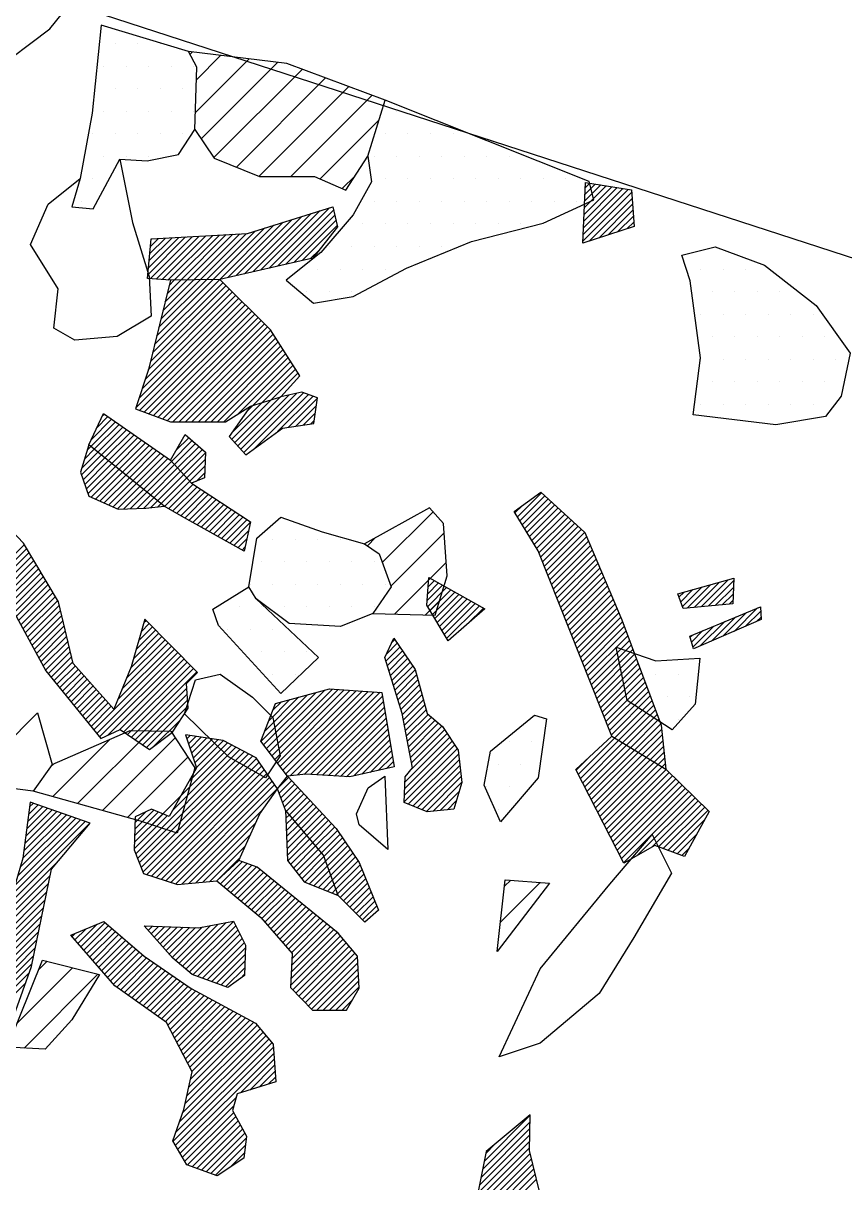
# Model space of a CAD drawing. Header units: metres. Extents: x -8.98 to -4.82, y -17.36 to -14.04.
# Drawn here: x -7.551 to -7.095, y -15.032 to -14.389 of the extents above; entities that cross this region are included whole.
import ezdxf

# ---------------------------------------------------------------- set-up
doc = ezdxf.new("R2010")
doc.units = ezdxf.units.M
doc.header["$LTSCALE"] = 25
doc.header["$MEASUREMENT"] = 0
doc.linetypes.add('STRICHPUNKTX2', pattern=[2, 1, -0.5, 0, -0.5])
doc.layers.get('0').update_dxf_attribs({"linetype": 'CONTINUOUS'})
for name, color, linetype in [('FEUER', 1, 'CONTINUOUS'), ('GRABUNGSGRENZE', 3, 'STRICHPUNKTX2'), ('KNOCHEN', 2, 'CONTINUOUS'), ('KNOCHENSCHRAFF', 2, 'CONTINUOUS'), ('STEINE', 4, 'CONTINUOUS'), ('STEINESCHRAFF', 4, 'CONTINUOUS')]:
    doc.layers.add(name, color=color, linetype=linetype)

# ---------------------------------------------------------------- blocks, each defined once
blk = doc.blocks.new('*X3')
at = {"color": 0}
for p, q in [((-734.95, -1473.877), (-734.345, -1473.271)), ((-734.63, -1473.204), (-734.488, -1473.061)), ((-734.98, -1474.26), (-734.202, -1473.482)), ((-734.896, -1474.529), (-734.059, -1473.693)), ((-734.812, -1474.799), (-733.916, -1473.903)), ((-734.727, -1475.068), (-733.773, -1474.114)), ((-734.643, -1475.338), (-733.631, -1474.325)), ((-734.559, -1475.607), (-733.488, -1474.536)), ((-734.475, -1475.876), (-733.351, -1474.752)), ((-734.391, -1476.146), (-733.275, -1475.03)), ((-734.306, -1476.415), (-733.2, -1475.308)), ((-741.607, -1479.119), (-738.362, -1475.875)), ((-741.454, -1479.319), (-737.947, -1475.813)), ((-741.3, -1479.52), (-737.616, -1475.836)), ((-741.147, -1479.72), (-737.286, -1475.859)), ((-740.994, -1479.921), (-736.955, -1475.882)), ((-740.841, -1480.121), (-736.624, -1475.905)), ((-740.688, -1480.321), (-736.294, -1475.928)), ((-740.534, -1480.522), (-735.963, -1475.95)), ((-740.292, -1480.633), (-735.633, -1475.973)), ((-734.222, -1476.684), (-733.124, -1475.586)), ((-734.138, -1476.954), (-733.049, -1475.864)), ((-741.913, -1478.718), (-739.334, -1476.139)), ((-741.76, -1478.919), (-738.848, -1476.007)), ((-741.7, -1478.152), (-739.82, -1476.272)), ((-741.475, -1477.573), (-740.306, -1476.404)), ((-741.249, -1476.994), (-740.791, -1476.536)), ((-739.899, -1480.593), (-735.302, -1475.996)), ((-739.506, -1480.554), (-735.159, -1476.207)), ((-739.159, -1480.561), (-735.11, -1476.511)), ((-734.059, -1477.228), (-732.973, -1476.142)), ((-734.003, -1477.526), (-732.897, -1476.42)), ((-738.826, -1480.581), (-735.06, -1476.815)), ((-738.493, -1480.602), (-735.011, -1477.12)), ((-733.947, -1477.824), (-732.822, -1476.698)), ((-733.892, -1478.121), (-732.746, -1476.976)), ((-733.836, -1478.419), (-732.636, -1477.22)), ((-738.16, -1480.622), (-734.962, -1477.424)), ((-737.827, -1480.643), (-734.913, -1477.729)), ((-733.78, -1478.717), (-732.442, -1477.379)), ((-733.724, -1479.015), (-732.248, -1477.539)), ((-733.668, -1479.312), (-732.054, -1477.698)), ((-733.612, -1479.61), (-731.86, -1477.858)), ((-746.023, -1478.586), (-745.835, -1478.398)), ((-745.934, -1478.85), (-745.526, -1478.442)), ((-745.846, -1479.115), (-745.218, -1478.487)), ((-745.757, -1479.38), (-744.909, -1478.532)), ((-737.494, -1480.663), (-734.864, -1478.033)), ((-737.161, -1480.684), (-734.815, -1478.337)), ((-733.923, -1480.981), (-731.431, -1478.489)), ((-733.614, -1480.319), (-731.571, -1478.275)), ((-733.557, -1479.908), (-731.711, -1478.062)), ((-724.294, -1480.544), (-722.285, -1478.536)), ((-748.861, -1484.959), (-743.063, -1479.161)), ((-746.829, -1482.574), (-743.294, -1479.039)), ((-746.37, -1481.761), (-743.526, -1478.917)), ((-745.912, -1480.949), (-743.758, -1478.795)), ((-745.669, -1479.645), (-744.6, -1478.577)), ((-745.58, -1479.91), (-744.292, -1478.622)), ((-745.491, -1480.175), (-743.989, -1478.673)), ((-736.774, -1480.65), (-734.766, -1478.642)), ((-736.314, -1480.544), (-734.716, -1478.946)), ((-733.961, -1482.08), (-731.011, -1479.13)), ((-733.948, -1481.713), (-731.151, -1478.916)), ((-733.935, -1481.347), (-731.291, -1478.703)), ((-724.174, -1480.778), (-722.065, -1478.67)), ((-724.055, -1481.012), (-721.846, -1478.803)), ((-723.935, -1481.246), (-721.626, -1478.937)), ((-723.815, -1481.48), (-721.406, -1479.071)), ((-748.762, -1485.214), (-742.831, -1479.283)), ((-748.664, -1485.469), (-742.6, -1479.405)), ((-748.565, -1485.724), (-742.368, -1479.527)), ((-748.467, -1485.979), (-742.15, -1479.662)), ((-735.855, -1480.439), (-734.667, -1479.251)), ((-735.396, -1480.333), (-734.618, -1479.555)), ((-733.737, -1482.21), (-730.935, -1479.407)), ((-733.484, -1482.311), (-730.898, -1479.724)), ((-724.413, -1480.31), (-723.733, -1479.63)), ((-723.696, -1481.714), (-721.186, -1479.205)), ((-723.576, -1481.948), (-720.967, -1479.339)), ((-723.457, -1482.182), (-720.747, -1479.472)), ((-723.337, -1482.416), (-720.527, -1479.606)), ((-723.218, -1482.65), (-720.307, -1479.74)), ((-748.253, -1486.119), (-742.007, -1479.873)), ((-747.985, -1486.205), (-741.864, -1480.084)), ((-747.718, -1486.291), (-741.722, -1480.295)), ((-734.937, -1480.227), (-734.569, -1479.859)), ((-733.232, -1482.411), (-730.862, -1480.041)), ((-732.979, -1482.512), (-730.825, -1480.358)), ((-723.098, -1482.884), (-720.088, -1479.874)), ((-722.978, -1483.118), (-719.868, -1480.008)), ((-722.859, -1483.352), (-719.648, -1480.141)), ((-722.739, -1483.586), (-719.43, -1480.276)), ((-722.62, -1483.82), (-719.251, -1480.451)), ((-747.451, -1486.378), (-741.579, -1480.505)), ((-747.184, -1486.464), (-741.436, -1480.716)), ((-746.917, -1486.55), (-741.293, -1480.927)), ((-740.913, -1481.254), (-740.375, -1480.716)), ((-740.905, -1481.599), (-740.204, -1480.899)), ((-740.805, -1481.853), (-740.034, -1481.082)), ((-732.726, -1482.613), (-730.789, -1480.675)), ((-732.353, -1482.594), (-730.752, -1480.992)), ((-722.5, -1484.054), (-719.072, -1480.626)), ((-722.381, -1484.288), (-718.893, -1480.801)), ((-722.261, -1484.522), (-718.714, -1480.975)), ((-746.65, -1486.637), (-741.15, -1481.137)), ((-746.305, -1486.646), (-741.007, -1481.348)), ((-740.706, -1482.107), (-739.863, -1481.265)), ((-740.606, -1482.361), (-739.693, -1481.448)), ((-740.487, -1482.595), (-739.522, -1481.631)), ((-731.959, -1482.553), (-730.908, -1481.502)), ((-722.141, -1484.756), (-718.535, -1481.15)), ((-722.022, -1484.99), (-718.356, -1481.325)), ((-721.902, -1485.224), (-718.178, -1481.499)), ((-721.783, -1485.458), (-717.999, -1481.674)), ((-754.851, -1483.171), (-754.014, -1482.334)), ((-754.798, -1482.765), (-754.276, -1482.242)), ((-754.745, -1482.358), (-754.537, -1482.15)), ((-740.325, -1482.788), (-739.352, -1481.814)), ((-740.164, -1482.98), (-739.181, -1481.997)), ((-740.003, -1483.172), (-739.011, -1482.18)), ((-739.842, -1483.365), (-738.84, -1482.363)), ((-731.564, -1482.511), (-731.067, -1482.014)), ((-721.022, -1485.051), (-717.82, -1481.849)), ((-720.219, -1484.601), (-717.641, -1482.024)), ((-719.842, -1484.578), (-717.462, -1482.198)), ((-719.585, -1484.674), (-717.283, -1482.373)), ((-755.411, -1486.205), (-752.185, -1482.98)), ((-755.264, -1485.705), (-752.446, -1482.888)), ((-755.117, -1485.205), (-752.708, -1482.795)), ((-755.063, -1484.797), (-752.969, -1482.703)), ((-755.01, -1484.391), (-753.23, -1482.611)), ((-754.957, -1483.984), (-753.492, -1482.519)), ((-754.904, -1483.578), (-753.753, -1482.427)), ((-748.946, -1484.691), (-747.111, -1482.856)), ((-748.936, -1484.327), (-747.36, -1482.751)), ((-748.927, -1483.964), (-747.609, -1482.646)), ((-748.917, -1483.601), (-747.858, -1482.542)), ((-748.907, -1483.238), (-748.304, -1482.634)), ((-745.915, -1486.609), (-741.777, -1482.471)), ((-740.534, -1482.642), (-740.487, -1482.595)), ((-740.521, -1482.983), (-740.325, -1482.788)), ((-740.508, -1483.324), (-740.164, -1482.98)), ((-739.681, -1483.557), (-738.67, -1482.546)), ((-739.519, -1483.749), (-738.499, -1482.729)), ((-739.358, -1483.942), (-738.329, -1482.912)), ((-719.327, -1484.77), (-717.105, -1482.548)), ((-755.851, -1487.707), (-751.401, -1483.256)), ((-755.704, -1487.206), (-751.662, -1483.164)), ((-755.557, -1486.706), (-751.924, -1483.072)), ((-745.525, -1486.573), (-742.189, -1483.237)), ((-740.496, -1483.665), (-740.003, -1483.172)), ((-740.483, -1484.006), (-739.842, -1483.365)), ((-740.47, -1484.347), (-739.681, -1483.557)), ((-739.197, -1484.134), (-738.158, -1483.095)), ((-739.036, -1484.326), (-737.987, -1483.278)), ((-738.874, -1484.518), (-737.817, -1483.461)), ((-738.713, -1484.711), (-737.661, -1483.658)), ((-719.07, -1484.867), (-717.306, -1483.102)), ((-745.135, -1486.536), (-742.478, -1483.879)), ((-740.458, -1484.687), (-739.519, -1483.749)), ((-740.445, -1485.028), (-739.358, -1483.942)), ((-740.419, -1485.356), (-739.197, -1484.134)), ((-740.264, -1485.554), (-739.036, -1484.326)), ((-738.552, -1484.903), (-737.518, -1483.869)), ((-738.413, -1485.118), (-737.375, -1484.08)), ((-738.319, -1485.377), (-737.232, -1484.291)), ((-718.813, -1484.963), (-717.737, -1483.888)), ((-744.744, -1486.499), (-742.767, -1484.522)), ((-740.108, -1485.752), (-738.874, -1484.518)), ((-739.953, -1485.951), (-738.713, -1484.711)), ((-739.797, -1486.149), (-738.552, -1484.903)), ((-738.224, -1485.636), (-737.09, -1484.502)), ((-738.13, -1485.895), (-736.947, -1484.712)), ((-738.035, -1486.154), (-736.804, -1484.923)), ((-718.555, -1485.059), (-718.169, -1484.673)), ((-755.998, -1488.207), (-753.193, -1485.402)), ((-744.32, -1486.429), (-743.056, -1485.165)), ((-744.163, -1486.625), (-742.945, -1485.407)), ((-743.97, -1486.786), (-742.683, -1485.498)), ((-743.777, -1486.946), (-742.421, -1485.59)), ((-739.642, -1486.347), (-738.413, -1485.118)), ((-739.469, -1486.528), (-738.319, -1485.377)), ((-739.218, -1486.63), (-738.224, -1485.636)), ((-737.941, -1486.413), (-736.661, -1485.134)), ((-737.846, -1486.673), (-736.519, -1485.345)), ((-737.752, -1486.932), (-736.399, -1485.579)), ((-756.145, -1488.707), (-753.609, -1486.172)), ((-743.584, -1487.107), (-742.158, -1485.681)), ((-743.391, -1487.267), (-741.953, -1485.829)), ((-743.198, -1487.428), (-741.758, -1485.988)), ((-743.005, -1487.588), (-741.563, -1486.147)), ((-738.966, -1486.731), (-738.13, -1485.895)), ((-738.714, -1486.833), (-738.035, -1486.154)), ((-737.657, -1487.191), (-736.297, -1485.83)), ((-737.507, -1487.393), (-736.195, -1486.082)), ((-756.292, -1489.208), (-753.701, -1486.617)), ((-744.356, -1486.464), (-744.32, -1486.429)), ((-742.812, -1487.749), (-741.369, -1486.306)), ((-742.619, -1487.909), (-741.174, -1486.465)), ((-742.426, -1488.07), (-740.98, -1486.624)), ((-742.233, -1488.23), (-740.785, -1486.783)), ((-738.462, -1486.935), (-737.941, -1486.413)), ((-738.211, -1487.037), (-737.846, -1486.673)), ((-737.33, -1487.57), (-736.093, -1486.334)), ((-737.153, -1487.746), (-735.991, -1486.585)), ((-736.976, -1487.923), (-735.89, -1486.837)), ((-756.585, -1490.209), (-753.885, -1487.509)), ((-756.439, -1489.708), (-753.793, -1487.063)), ((-742.04, -1488.391), (-740.59, -1486.942)), ((-741.856, -1488.56), (-740.396, -1487.1)), ((-741.691, -1488.749), (-740.201, -1487.259)), ((-741.526, -1488.938), (-740.006, -1487.418)), ((-737.959, -1487.138), (-737.752, -1486.932)), ((-737.707, -1487.24), (-737.657, -1487.191)), ((-736.799, -1488.1), (-735.788, -1487.089)), ((-736.622, -1488.276), (-735.686, -1487.34)), ((-756.732, -1490.709), (-753.977, -1487.954)), ((-741.361, -1489.127), (-739.812, -1487.577)), ((-741.196, -1489.315), (-739.617, -1487.736)), ((-741.032, -1489.504), (-739.423, -1487.895)), ((-740.867, -1489.693), (-739.228, -1488.054)), ((-736.445, -1488.453), (-735.584, -1487.592)), ((-736.268, -1488.63), (-735.482, -1487.844)), ((-757.026, -1491.71), (-754.161, -1488.845)), ((-756.879, -1491.21), (-754.069, -1488.4)), ((-751.9, -1490.119), (-750.554, -1488.774)), ((-746.267, -1491.204), (-743.843, -1488.78)), ((-746.076, -1491.367), (-743.43, -1488.721)), ((-740.702, -1489.881), (-739.033, -1488.213)), ((-740.537, -1490.07), (-738.839, -1488.372)), ((-740.372, -1490.259), (-738.644, -1488.531)), ((-740.207, -1490.448), (-738.449, -1488.69)), ((-740.189, -1490.783), (-738.255, -1488.849)), ((-757.173, -1492.21), (-754.253, -1489.291)), ((-752.395, -1489.553), (-752.219, -1489.378)), ((-752.23, -1489.742), (-751.612, -1489.124)), ((-752.065, -1489.931), (-751.004, -1488.87)), ((-751.735, -1490.308), (-750.364, -1488.937)), ((-751.57, -1490.497), (-750.174, -1489.101)), ((-751.405, -1490.685), (-749.985, -1489.265)), ((-751.24, -1490.874), (-749.795, -1489.428)), ((-748.33, -1489.024), (-748.274, -1488.968)), ((-748.164, -1489.211), (-747.932, -1488.98)), ((-747.997, -1489.399), (-747.59, -1488.991)), ((-747.831, -1489.586), (-747.247, -1489.002)), ((-747.665, -1489.773), (-746.905, -1489.014)), ((-747.499, -1489.961), (-746.563, -1489.025)), ((-747.332, -1490.148), (-746.22, -1489.036)), ((-747.166, -1490.335), (-745.878, -1489.047)), ((-747, -1490.523), (-745.536, -1489.059)), ((-746.834, -1490.71), (-745.145, -1489.021)), ((-746.648, -1490.878), (-744.711, -1488.941)), ((-746.458, -1491.041), (-744.277, -1488.861)), ((-745.886, -1491.53), (-743.312, -1488.956)), ((-745.683, -1491.681), (-743.194, -1489.192)), ((-745.423, -1491.774), (-743.076, -1489.427)), ((-740.249, -1491.903), (-737.671, -1489.325)), ((-740.229, -1491.53), (-737.866, -1489.167)), ((-740.209, -1491.157), (-738.06, -1489.008)), ((-757.334, -1492.725), (-754.345, -1489.737)), ((-751.075, -1491.062), (-749.605, -1489.592)), ((-750.91, -1491.251), (-749.415, -1489.756)), ((-750.745, -1491.44), (-749.225, -1489.919)), ((-750.58, -1491.628), (-749.035, -1490.083)), ((-745.162, -1491.867), (-742.958, -1489.663)), ((-744.902, -1491.96), (-742.84, -1489.898)), ((-740.269, -1492.277), (-737.502, -1489.51)), ((-740.145, -1492.507), (-737.34, -1489.702)), ((-739.972, -1492.687), (-737.179, -1489.894)), ((-739.798, -1492.867), (-737.017, -1490.086)), ((-757.839, -1493.937), (-754.53, -1490.628)), ((-757.587, -1493.331), (-754.437, -1490.182)), ((-750.415, -1491.817), (-748.845, -1490.247)), ((-750.251, -1492.006), (-748.655, -1490.41)), ((-750.086, -1492.194), (-748.466, -1490.574)), ((-749.898, -1492.36), (-748.265, -1490.727)), ((-744.642, -1492.053), (-742.779, -1490.19)), ((-744.381, -1492.147), (-742.789, -1490.555)), ((-739.625, -1493.047), (-736.855, -1490.278)), ((-739.452, -1493.227), (-736.694, -1490.47)), ((-739.278, -1493.408), (-736.551, -1490.681)), ((-758.092, -1494.544), (-754.622, -1491.073)), ((-749.692, -1492.507), (-748.055, -1490.87)), ((-749.485, -1492.654), (-747.845, -1491.014)), ((-749.279, -1492.802), (-747.635, -1491.158)), ((-749.072, -1492.949), (-747.425, -1491.302)), ((-744.121, -1492.24), (-742.8, -1490.919)), ((-743.86, -1492.333), (-742.811, -1491.283)), ((-739.105, -1493.588), (-736.532, -1491.015)), ((-738.809, -1493.646), (-736.512, -1491.349)), ((-758.345, -1495.15), (-754.785, -1491.59)), ((-748.866, -1493.096), (-747.215, -1491.445)), ((-748.66, -1493.243), (-747.006, -1491.589)), ((-748.453, -1493.39), (-746.796, -1491.733)), ((-748.247, -1493.537), (-746.586, -1491.876)), ((-748.04, -1493.684), (-746.376, -1492.02)), ((-743.052, -1491.878), (-742.821, -1491.647)), ((-738.455, -1493.645), (-736.493, -1491.683)), ((-738.101, -1493.645), (-736.474, -1492.017)), ((-758.597, -1495.756), (-754.982, -1492.141)), ((-747.834, -1493.832), (-746.166, -1492.164)), ((-747.628, -1493.979), (-745.956, -1492.308)), ((-747.421, -1494.126), (-745.744, -1492.448)), ((-747.215, -1494.273), (-745.514, -1492.572)), ((-747.069, -1494.48), (-745.285, -1492.697)), ((-737.748, -1493.645), (-736.454, -1492.351)), ((-746.948, -1494.713), (-745.055, -1492.821)), ((-746.827, -1494.946), (-744.826, -1492.945)), ((-746.706, -1495.178), (-744.597, -1493.069)), ((-746.585, -1495.411), (-744.367, -1493.194)), ((-746.464, -1495.644), (-744.138, -1493.318)), ((-737.394, -1493.644), (-736.842, -1493.092)), ((-746.343, -1495.876), (-743.909, -1493.442)), ((-746.222, -1496.109), (-743.679, -1493.566)), ((-746.101, -1496.342), (-743.45, -1493.69)), ((-745.98, -1496.574), (-743.221, -1493.815)), ((-745.859, -1496.807), (-742.991, -1493.939)), ((-746.008, -1498.37), (-742.115, -1494.476)), ((-745.91, -1497.918), (-742.303, -1494.311)), ((-745.811, -1497.465), (-742.533, -1494.187)), ((-745.739, -1497.04), (-742.762, -1494.063)), ((-746.614, -1500.39), (-741.474, -1495.25)), ((-746.422, -1499.844), (-741.634, -1495.057)), ((-746.23, -1499.299), (-741.795, -1494.863)), ((-746.107, -1498.822), (-741.955, -1494.67)), ((-746.781, -1500.91), (-741.314, -1495.444)), ((-746.651, -1501.134), (-741.226, -1495.709)), ((-746.521, -1501.358), (-741.202, -1496.038)), ((-743.042, -1498.232), (-741.177, -1496.368)), ((-742.529, -1498.073), (-741.153, -1496.697)), ((-742.017, -1497.914), (-741.129, -1497.026)), ((-741.504, -1497.754), (-741.104, -1497.355)), ((-746.392, -1501.582), (-743.273, -1498.463)), ((-746.262, -1501.806), (-743.408, -1498.952)), ((-746.133, -1502.03), (-743.42, -1499.317)), ((-745.982, -1502.233), (-743.296, -1499.547)), ((-745.722, -1502.327), (-743.173, -1499.777)), ((-729.517, -1502.031), (-726.962, -1499.477)), ((-745.463, -1502.421), (-743.049, -1500.007)), ((-745.203, -1502.515), (-742.926, -1500.237)), ((-729.697, -1502.919), (-726.98, -1500.202)), ((-729.607, -1502.475), (-726.971, -1499.839)), ((-744.944, -1502.609), (-742.802, -1500.467)), ((-744.684, -1502.703), (-742.727, -1500.745)), ((-729.877, -1503.806), (-726.998, -1500.927)), ((-729.787, -1503.362), (-726.989, -1500.564)), ((-729.427, -1501.588), (-728.923, -1501.083)), ((-744.425, -1502.797), (-742.777, -1501.149)), ((-743.642, -1502.367), (-742.827, -1501.552)), ((-729.868, -1504.15), (-727.007, -1501.289)), ((-729.791, -1504.427), (-726.969, -1501.604)), ((-729.715, -1504.704), (-726.899, -1501.888)), ((-729.638, -1504.98), (-726.829, -1502.171)), ((-729.561, -1505.257), (-726.759, -1502.455)), ((-729.484, -1505.534), (-726.689, -1502.738)), ((-729.407, -1505.81), (-726.619, -1503.022))]:
    blk.add_line(p, q, dxfattribs=at)
blk = doc.blocks.new('*X4')
at = {"color": 0}
for p, q in [((-724.046, -1450.952), (-721.341, -1448.247)), ((-724.03, -1450.582), (-721.526, -1448.078)), ((-724.013, -1450.212), (-721.831, -1448.029)), ((-723.997, -1449.842), (-722.136, -1447.981)), ((-723.98, -1449.472), (-722.441, -1447.932)), ((-723.964, -1449.102), (-722.746, -1447.884)), ((-723.947, -1448.732), (-723.051, -1447.835)), ((-723.931, -1448.362), (-723.356, -1447.787)), ((-723.914, -1447.992), (-723.661, -1447.738)), ((-723.689, -1450.948), (-721.316, -1448.576)), ((-723.167, -1450.78), (-721.291, -1448.904)), ((-742.826, -1452.761), (-739.643, -1449.578)), ((-742.368, -1452.656), (-739.129, -1449.417)), ((-741.909, -1452.552), (-738.614, -1449.256)), ((-741.451, -1452.447), (-738.1, -1449.095)), ((-740.992, -1452.342), (-737.876, -1449.226)), ((-740.534, -1452.237), (-737.811, -1449.514)), ((-722.645, -1450.611), (-721.266, -1449.233)), ((-722.123, -1450.443), (-721.242, -1449.562)), ((-744.559, -1453.08), (-741.701, -1450.222)), ((-744.198, -1453.073), (-741.187, -1450.061)), ((-743.743, -1452.971), (-740.672, -1449.9)), ((-743.285, -1452.866), (-740.158, -1449.739)), ((-740.076, -1452.132), (-737.745, -1449.802)), ((-739.617, -1452.027), (-737.679, -1450.089)), ((-721.601, -1450.275), (-721.217, -1449.89)), ((-748.195, -1452.827), (-746.089, -1450.721)), ((-748.159, -1452.437), (-746.465, -1450.743)), ((-748.123, -1452.048), (-746.84, -1450.765)), ((-748.087, -1451.658), (-747.215, -1450.787)), ((-748.052, -1453.038), (-745.714, -1450.699)), ((-748.051, -1451.269), (-747.591, -1450.808)), ((-748.015, -1450.88), (-747.966, -1450.83)), ((-747.725, -1453.064), (-745.339, -1450.678)), ((-747.397, -1453.09), (-744.963, -1450.656)), ((-747.069, -1453.116), (-744.588, -1450.634)), ((-746.722, -1453.122), (-744.213, -1450.612)), ((-746.361, -1453.115), (-743.837, -1450.59)), ((-746.001, -1453.108), (-743.462, -1450.569)), ((-745.64, -1453.101), (-743.086, -1450.547)), ((-745.28, -1453.094), (-742.711, -1450.525)), ((-744.919, -1453.087), (-742.216, -1450.383)), ((-739.159, -1451.923), (-738.681, -1451.445)), ((-748.048, -1457.63), (-743.838, -1453.419)), ((-747.933, -1457.161), (-744.015, -1453.243)), ((-747.817, -1456.691), (-744.198, -1453.073)), ((-747.701, -1456.222), (-744.559, -1453.08)), ((-747.586, -1455.753), (-744.919, -1453.087)), ((-747.47, -1455.284), (-745.28, -1453.094)), ((-747.355, -1454.815), (-745.64, -1453.101)), ((-747.239, -1454.346), (-746.001, -1453.108)), ((-747.123, -1453.877), (-746.361, -1453.115)), ((-747.008, -1453.407), (-746.722, -1453.122)), ((-748.507, -1459.149), (-743.307, -1453.949)), ((-748.337, -1458.626), (-743.484, -1453.773)), ((-748.167, -1458.102), (-743.661, -1453.596)), ((-748.846, -1460.196), (-742.953, -1454.302)), ((-748.676, -1459.672), (-743.13, -1454.126)), ((-748.644, -1460.347), (-742.776, -1454.479)), ((-748.386, -1460.442), (-742.599, -1454.656)), ((-748.127, -1460.537), (-742.422, -1454.832)), ((-747.868, -1460.632), (-742.245, -1455.009)), ((-747.61, -1460.727), (-742.068, -1455.185)), ((-747.351, -1460.822), (-741.891, -1455.362)), ((-747.093, -1460.917), (-741.714, -1455.539)), ((-746.799, -1460.976), (-741.537, -1455.715)), ((-746.445, -1460.976), (-741.365, -1455.896)), ((-746.091, -1460.976), (-741.226, -1456.111)), ((-745.737, -1460.975), (-741.088, -1456.327)), ((-745.383, -1460.975), (-740.95, -1456.542)), ((-745.029, -1460.975), (-740.812, -1456.758)), ((-744.675, -1460.974), (-740.674, -1456.973)), ((-744.321, -1460.974), (-740.536, -1457.188)), ((-743.967, -1460.974), (-740.398, -1457.404)), ((-743.172, -1460.532), (-740.259, -1457.619)), ((-742.347, -1460.06), (-740.121, -1457.835)), ((-741.839, -1459.906), (-739.983, -1458.05)), ((-741.331, -1459.751), (-739.845, -1458.265)), ((-743.526, -1461.946), (-741.331, -1459.751)), ((-743.358, -1462.132), (-740.823, -1459.597)), ((-743.19, -1462.318), (-740.369, -1459.497)), ((-743.023, -1462.504), (-739.917, -1459.398)), ((-742.855, -1462.69), (-739.54, -1459.374)), ((-742.276, -1462.464), (-739.278, -1459.466)), ((-740.983, -1461.525), (-739.017, -1459.558)), ((-740.823, -1459.597), (-740.759, -1459.533)), ((-740.384, -1461.279), (-738.78, -1459.676)), ((-743.543, -1461.61), (-741.839, -1459.906)), ((-742.735, -1460.448), (-742.347, -1460.06)), ((-739.969, -1461.217), (-738.839, -1460.088)), ((-739.554, -1461.156), (-738.897, -1460.5)), ((-751.353, -1462.348), (-749.988, -1460.984)), ((-751.337, -1461.98), (-750.197, -1460.839)), ((-751.158, -1462.507), (-749.78, -1461.13)), ((-751.024, -1461.313), (-750.405, -1460.694)), ((-750.712, -1460.647), (-750.613, -1460.549)), ((-739.139, -1461.095), (-738.956, -1460.912)), ((-750.963, -1462.666), (-749.572, -1461.275)), ((-750.768, -1462.825), (-749.364, -1461.42)), ((-750.574, -1462.984), (-749.155, -1461.565)), ((-750.379, -1463.142), (-748.947, -1461.711)), ((-746.137, -1461.729), (-746.105, -1461.697)), ((-751.555, -1462.551), (-751.353, -1462.348)), ((-750.184, -1463.301), (-748.739, -1461.856)), ((-749.989, -1463.46), (-748.53, -1462.001)), ((-749.795, -1463.619), (-748.322, -1462.146)), ((-749.6, -1463.778), (-748.114, -1462.291)), ((-749.405, -1463.936), (-747.905, -1462.437)), ((-746.876, -1463.175), (-745.726, -1462.025)), ((-746.706, -1463.359), (-745.536, -1462.188)), ((-746.606, -1462.552), (-745.915, -1461.861)), ((-746.537, -1463.543), (-745.346, -1462.352)), ((-751.874, -1463.93), (-750.768, -1462.825)), ((-751.857, -1463.56), (-750.963, -1462.666)), ((-751.783, -1464.193), (-750.574, -1462.984)), ((-751.706, -1463.055), (-751.158, -1462.507)), ((-749.21, -1464.095), (-747.697, -1462.582)), ((-749.016, -1464.254), (-747.489, -1462.727)), ((-748.821, -1464.413), (-747.28, -1462.872)), ((-748.626, -1464.572), (-747.072, -1463.018)), ((-746.367, -1463.727), (-745.156, -1462.516)), ((-746.198, -1463.911), (-744.994, -1462.707)), ((-746.028, -1464.095), (-745.007, -1463.073)), ((-751.691, -1464.455), (-750.379, -1463.142)), ((-751.6, -1464.717), (-750.184, -1463.301)), ((-751.509, -1464.98), (-749.989, -1463.46)), ((-751.34, -1465.164), (-749.795, -1463.619)), ((-748.431, -1464.731), (-746.876, -1463.175)), ((-748.237, -1464.889), (-746.706, -1463.359)), ((-748.042, -1465.048), (-746.537, -1463.543)), ((-747.847, -1465.207), (-746.367, -1463.727)), ((-745.858, -1464.279), (-745.019, -1463.44)), ((-751.094, -1465.272), (-749.6, -1463.778)), ((-750.848, -1465.379), (-749.405, -1463.936)), ((-750.601, -1465.486), (-749.21, -1464.095)), ((-750.355, -1465.594), (-749.016, -1464.254)), ((-747.652, -1465.366), (-746.198, -1463.911)), ((-747.458, -1465.525), (-746.028, -1464.095)), ((-747.26, -1465.68), (-745.858, -1464.279)), ((-745.513, -1464.287), (-745.032, -1463.806)), ((-750.109, -1465.701), (-748.821, -1464.413)), ((-749.863, -1465.809), (-748.626, -1464.572)), ((-749.512, -1465.811), (-748.431, -1464.731)), ((-749.146, -1465.799), (-748.237, -1464.889)), ((-747.036, -1465.81), (-745.672, -1464.446)), ((-746.812, -1465.939), (-745.458, -1464.586)), ((-746.588, -1466.069), (-745.244, -1464.725)), ((-746.363, -1466.198), (-745.031, -1464.865)), ((-746.137, -1466.325), (-744.817, -1465.005)), ((-727.679, -1466.252), (-726.344, -1464.917)), ((-748.78, -1465.786), (-748.042, -1465.048)), ((-748.414, -1465.774), (-747.847, -1465.207)), ((-748.029, -1465.742), (-747.652, -1465.366)), ((-747.635, -1465.702), (-747.458, -1465.525)), ((-745.91, -1466.452), (-744.603, -1465.145)), ((-745.683, -1466.578), (-744.39, -1465.285)), ((-745.456, -1466.705), (-744.176, -1465.425)), ((-745.229, -1466.832), (-743.962, -1465.565)), ((-727.813, -1466.032), (-727.402, -1465.622)), ((-727.546, -1466.473), (-726.16, -1465.086)), ((-727.413, -1466.693), (-725.975, -1465.255)), ((-727.279, -1466.913), (-725.79, -1465.424)), ((-727.146, -1467.133), (-725.606, -1465.593)), ((-745.002, -1466.958), (-743.749, -1465.705)), ((-744.775, -1467.085), (-743.535, -1465.845)), ((-744.548, -1467.211), (-743.321, -1465.985)), ((-744.321, -1467.338), (-743.108, -1466.125)), ((-744.094, -1467.464), (-742.894, -1466.264)), ((-727.012, -1467.353), (-725.421, -1465.762)), ((-726.879, -1467.573), (-725.237, -1465.931)), ((-726.746, -1467.794), (-725.052, -1466.1)), ((-726.612, -1468.014), (-724.867, -1466.269)), ((-743.867, -1467.591), (-742.681, -1466.404)), ((-743.64, -1467.718), (-742.501, -1466.579)), ((-726.492, -1468.247), (-724.683, -1466.438)), ((-726.392, -1468.5), (-724.498, -1466.607)), ((-726.291, -1468.753), (-724.313, -1466.776)), ((-726.191, -1469.006), (-724.129, -1466.944)), ((-743.413, -1467.844), (-742.6, -1467.031)), ((-743.186, -1467.971), (-742.698, -1467.483)), ((-726.09, -1469.259), (-723.944, -1467.113)), ((-725.99, -1469.512), (-723.835, -1467.358)), ((-725.889, -1469.765), (-723.73, -1467.606)), ((-756.734, -1469.497), (-755.032, -1467.796)), ((-756.609, -1469.726), (-754.9, -1468.017)), ((-756.485, -1469.955), (-754.768, -1468.239)), ((-742.959, -1468.097), (-742.797, -1467.935)), ((-725.789, -1470.019), (-723.625, -1467.855)), ((-725.688, -1470.272), (-723.52, -1468.103)), ((-756.36, -1470.184), (-754.636, -1468.461)), ((-756.235, -1470.413), (-754.504, -1468.682)), ((-725.588, -1470.525), (-723.415, -1468.352)), ((-725.487, -1470.778), (-723.31, -1468.601)), ((-725.387, -1471.031), (-723.205, -1468.849)), ((-756.111, -1470.642), (-754.372, -1468.904)), ((-755.986, -1470.871), (-754.241, -1469.126)), ((-755.862, -1471.1), (-754.109, -1469.347)), ((-725.286, -1471.284), (-723.1, -1469.098)), ((-725.186, -1471.537), (-722.995, -1469.346)), ((-755.737, -1471.329), (-753.977, -1469.569)), ((-755.613, -1471.558), (-753.845, -1469.791)), ((-755.488, -1471.787), (-753.713, -1470.012)), ((-732.681, -1470.901), (-731.834, -1470.054)), ((-732.656, -1470.522), (-732.061, -1469.927)), ((-732.656, -1471.229), (-731.607, -1470.18)), ((-732.632, -1470.144), (-732.289, -1469.801)), ((-732.607, -1469.765), (-732.516, -1469.675)), ((-725.085, -1471.79), (-722.89, -1469.595)), ((-724.985, -1472.043), (-722.785, -1469.844)), ((-724.884, -1472.296), (-722.68, -1470.092)), ((-718.518, -1471.234), (-717.444, -1470.159)), ((-718.26, -1471.329), (-716.953, -1470.022)), ((-717.87, -1471.292), (-716.462, -1469.885)), ((-717.48, -1471.256), (-715.972, -1469.747)), ((-717.09, -1471.219), (-715.678, -1469.807)), ((-716.7, -1471.183), (-715.691, -1470.174)), ((-755.364, -1472.016), (-753.581, -1470.234)), ((-755.239, -1472.245), (-753.449, -1470.456)), ((-755.115, -1472.474), (-753.317, -1470.677)), ((-732.525, -1471.452), (-731.38, -1470.306)), ((-732.394, -1471.674), (-731.153, -1470.433)), ((-732.262, -1471.896), (-730.925, -1470.559)), ((-732.131, -1472.118), (-730.698, -1470.685)), ((-732, -1472.34), (-730.471, -1470.812)), ((-724.784, -1472.549), (-722.575, -1470.341)), ((-724.683, -1472.802), (-722.47, -1470.589)), ((-718.712, -1470.72), (-718.426, -1470.434)), ((-718.615, -1470.977), (-717.935, -1470.297)), ((-716.31, -1471.146), (-715.703, -1470.54)), ((-754.99, -1472.703), (-753.185, -1470.899)), ((-754.865, -1472.932), (-753.095, -1471.162)), ((-754.741, -1473.161), (-753.027, -1471.448)), ((-731.868, -1472.563), (-730.244, -1470.938)), ((-731.737, -1472.785), (-730.017, -1471.065)), ((-731.606, -1473.007), (-729.789, -1471.191)), ((-730.443, -1472.198), (-729.562, -1471.317)), ((-724.583, -1473.055), (-722.365, -1470.838)), ((-724.482, -1473.308), (-722.26, -1471.087)), ((-724.382, -1473.561), (-722.156, -1471.335)), ((-715.92, -1471.11), (-715.716, -1470.906)), ((-715.655, -1472.613), (-714.351, -1471.308)), ((-754.616, -1473.39), (-752.959, -1471.733)), ((-754.492, -1473.619), (-752.89, -1472.018)), ((-748.402, -1472.125), (-748.282, -1472.005)), ((-724.281, -1473.814), (-722.051, -1471.584)), ((-724.181, -1474.067), (-721.946, -1471.832)), ((-724.08, -1474.32), (-721.845, -1472.085)), ((-717.527, -1473.424), (-716.169, -1472.066)), ((-716.903, -1473.154), (-715.563, -1471.814)), ((-716.279, -1472.883), (-714.957, -1471.561)), ((-715.031, -1472.342), (-714.175, -1471.487)), ((-714.406, -1472.071), (-714.152, -1471.816)), ((-754.367, -1473.848), (-752.822, -1472.303)), ((-754.243, -1474.077), (-752.754, -1472.588)), ((-748.972, -1474.11), (-747.58, -1472.718)), ((-748.829, -1473.614), (-747.755, -1472.54)), ((-748.687, -1473.118), (-747.931, -1472.362)), ((-748.544, -1472.622), (-748.106, -1472.184)), ((-723.98, -1474.573), (-721.748, -1472.342)), ((-723.879, -1474.827), (-721.652, -1472.599)), ((-718.021, -1473.211), (-717.381, -1472.571)), ((-717.942, -1473.486), (-716.775, -1472.319)), ((-754.118, -1474.306), (-752.685, -1472.873)), ((-753.994, -1474.535), (-752.617, -1473.159)), ((-749.613, -1475.812), (-747.054, -1473.252)), ((-749.366, -1475.211), (-747.229, -1473.074)), ((-749.118, -1474.61), (-747.405, -1472.896)), ((-723.779, -1475.08), (-721.555, -1472.856)), ((-723.678, -1475.333), (-721.459, -1473.113)), ((-723.578, -1475.586), (-721.363, -1473.371)), ((-718.1, -1472.936), (-717.987, -1472.824)), ((-753.869, -1474.764), (-752.548, -1473.444)), ((-753.716, -1474.964), (-752.48, -1473.729)), ((-753.557, -1475.16), (-752.412, -1474.014)), ((-751.18, -1478.086), (-746.703, -1473.609)), ((-751.021, -1478.281), (-746.527, -1473.787)), ((-750.863, -1478.476), (-746.352, -1473.965)), ((-749.861, -1476.413), (-746.878, -1473.431)), ((-723.477, -1475.839), (-721.266, -1473.628)), ((-723.377, -1476.092), (-721.17, -1473.885)), ((-753.399, -1475.355), (-752.343, -1474.299)), ((-753.24, -1475.55), (-752.208, -1474.518)), ((-750.43, -1478.397), (-746.177, -1474.143)), ((-749.754, -1478.074), (-746.001, -1474.321)), ((-749.52, -1478.193), (-745.826, -1474.499)), ((-749.31, -1478.337), (-745.65, -1474.678)), ((-723.276, -1476.345), (-721.073, -1474.142)), ((-723.176, -1476.598), (-720.977, -1474.399)), ((-723.075, -1476.851), (-720.88, -1474.656)), ((-753.082, -1475.745), (-752.042, -1474.706)), ((-752.923, -1475.94), (-751.877, -1474.893)), ((-752.765, -1476.135), (-751.711, -1475.081)), ((-752.606, -1476.33), (-751.545, -1475.269)), ((-749.1, -1478.481), (-745.475, -1474.856)), ((-722.975, -1477.104), (-720.784, -1474.913)), ((-722.874, -1477.357), (-720.688, -1475.171)), ((-752.448, -1476.525), (-751.38, -1475.457)), ((-752.289, -1476.72), (-751.214, -1475.645)), ((-752.131, -1476.915), (-751.048, -1475.833)), ((-748.891, -1478.625), (-746.031, -1475.765)), ((-722.774, -1477.61), (-720.591, -1475.428)), ((-722.673, -1477.863), (-720.495, -1475.685)), ((-722.573, -1478.116), (-720.398, -1475.942)), ((-751.972, -1477.11), (-750.883, -1476.021)), ((-751.814, -1477.305), (-750.717, -1476.209)), ((-751.655, -1477.5), (-750.552, -1476.397)), ((-751.497, -1477.696), (-750.386, -1476.585)), ((-748.681, -1478.769), (-746.006, -1476.094)), ((-748.471, -1478.912), (-745.981, -1476.423)), ((-722.472, -1478.369), (-720.302, -1476.199)), ((-722.285, -1478.536), (-720.205, -1476.456)), ((-751.338, -1477.891), (-750.22, -1476.772)), ((-748.261, -1479.056), (-745.957, -1476.752)), ((-722.065, -1478.67), (-720.109, -1476.713)), ((-721.846, -1478.803), (-720.013, -1476.97)), ((-721.626, -1478.937), (-719.916, -1477.228)), ((-747.845, -1478.993), (-746.35, -1477.499)), ((-721.406, -1479.071), (-719.82, -1477.485)), ((-721.186, -1479.205), (-719.723, -1477.742)), ((-720.967, -1479.339), (-719.67, -1478.042)), ((-720.747, -1479.472), (-719.636, -1478.362)), ((-720.527, -1479.606), (-719.602, -1478.681)), ((-720.307, -1479.74), (-719.569, -1479.001)), ((-720.088, -1479.874), (-719.535, -1479.321)), ((-719.868, -1480.008), (-719.501, -1479.641)), ((-719.648, -1480.141), (-719.468, -1479.961))]:
    blk.add_line(p, q, dxfattribs=at)
blk = doc.blocks.new('*X6')
at = {"color": 0}
for p, q in [((-745.85, -1440.583), (-745.724, -1440.456)), ((-745.543, -1443.811), (-742.569, -1440.837)), ((-745.491, -1441.991), (-744.146, -1440.646)), ((-745.23, -1445.265), (-740.991, -1441.027)), ((-744.515, -1446.318), (-739.609, -1441.412)), ((-743.271, -1446.843), (-738.321, -1441.892)), ((-742.015, -1447.354), (-737.033, -1442.372)), ((-740.252, -1447.359), (-735.745, -1442.852)), ((-738.623, -1447.497), (-735.366, -1444.241)), ((-737.395, -1448.038), (-736.707, -1447.349)), ((-735.174, -1468.797), (-732.354, -1465.977)), ((-736.004, -1467.859), (-735.551, -1467.407)), ((-734.704, -1470.095), (-731.748, -1467.139)), ((-734.496, -1471.655), (-731.631, -1468.789)), ((-732.777, -1471.704), (-732, -1470.927)), ((-752.084, -1482.172), (-748.044, -1478.132)), ((-750.704, -1482.56), (-746.672, -1478.528)), ((-753.464, -1481.784), (-750.275, -1478.595)), ((-749.324, -1482.948), (-745.975, -1479.598)), ((-753.602, -1480.154), (-753.412, -1479.964)), ((-747.965, -1483.357), (-745.872, -1481.263)), ((-746.63, -1483.789), (-746.515, -1483.673)), ((-728.621, -1488.761), (-726.416, -1486.556)), ((-728.393, -1486.765), (-728.05, -1486.422)), ((-755.439, -1494.366), (-752.361, -1491.288)), ((-754.266, -1491.425), (-753.767, -1490.926)), ((-755.051, -1495.745), (-750.955, -1491.649))]:
    blk.add_line(p, q, dxfattribs=at)
blk = doc.blocks.new('*X7')
at = {"color": 0}
for p, q in [((-755, -1440), (-755, -1440)), ((-750, -1440), (-750, -1440)), ((-748.75, -1440), (-748.75, -1440)), ((-747.5, -1440), (-747.5, -1440)), ((-750.625, -1441.25), (-750.625, -1441.25)), ((-749.375, -1441.25), (-749.375, -1441.25)), ((-748.125, -1441.25), (-748.125, -1441.25)), ((-746.875, -1441.25), (-746.875, -1441.25)), ((-745.625, -1441.25), (-745.625, -1441.25)), ((-750, -1442.5), (-750, -1442.5)), ((-748.75, -1442.5), (-748.75, -1442.5)), ((-747.5, -1442.5), (-747.5, -1442.5)), ((-746.25, -1442.5), (-746.25, -1442.5)), ((-750.625, -1443.75), (-750.625, -1443.75)), ((-749.375, -1443.75), (-749.375, -1443.75)), ((-748.125, -1443.75), (-748.125, -1443.75)), ((-746.875, -1443.75), (-746.875, -1443.75)), ((-745.625, -1443.75), (-745.625, -1443.75)), ((-734.375, -1443.75), (-734.375, -1443.75)), ((-751.25, -1445), (-751.25, -1445)), ((-750, -1445), (-750, -1445)), ((-748.75, -1445), (-748.75, -1445)), ((-747.5, -1445), (-747.5, -1445)), ((-746.25, -1445), (-746.25, -1445)), ((-735, -1445), (-735, -1445)), ((-733.75, -1445), (-733.75, -1445)), ((-732.5, -1445), (-732.5, -1445)), ((-731.25, -1445), (-731.25, -1445)), ((-750.625, -1446.25), (-750.625, -1446.25)), ((-749.375, -1446.25), (-749.375, -1446.25)), ((-748.125, -1446.25), (-748.125, -1446.25)), ((-735.625, -1446.25), (-735.625, -1446.25)), ((-734.375, -1446.25), (-734.375, -1446.25)), ((-733.125, -1446.25), (-733.125, -1446.25)), ((-731.875, -1446.25), (-731.875, -1446.25)), ((-730.625, -1446.25), (-730.625, -1446.25)), ((-729.375, -1446.25), (-729.375, -1446.25)), ((-728.125, -1446.25), (-728.125, -1446.25)), ((-751.25, -1447.5), (-751.25, -1447.5)), ((-735, -1447.5), (-735, -1447.5)), ((-733.75, -1447.5), (-733.75, -1447.5)), ((-732.5, -1447.5), (-732.5, -1447.5)), ((-731.25, -1447.5), (-731.25, -1447.5)), ((-730, -1447.5), (-730, -1447.5)), ((-728.75, -1447.5), (-728.75, -1447.5)), ((-727.5, -1447.5), (-727.5, -1447.5)), ((-726.25, -1447.5), (-726.25, -1447.5)), ((-725, -1447.5), (-725, -1447.5)), ((-751.875, -1448.75), (-751.875, -1448.75)), ((-735.625, -1448.75), (-735.625, -1448.75)), ((-734.375, -1448.75), (-734.375, -1448.75)), ((-733.125, -1448.75), (-733.125, -1448.75)), ((-731.875, -1448.75), (-731.875, -1448.75)), ((-730.625, -1448.75), (-730.625, -1448.75)), ((-729.375, -1448.75), (-729.375, -1448.75)), ((-728.125, -1448.75), (-728.125, -1448.75)), ((-726.875, -1448.75), (-726.875, -1448.75)), ((-725.625, -1448.75), (-725.625, -1448.75)), ((-724.375, -1448.75), (-724.375, -1448.75)), ((-736.25, -1450), (-736.25, -1450)), ((-735, -1450), (-735, -1450)), ((-733.75, -1450), (-733.75, -1450)), ((-732.5, -1450), (-732.5, -1450)), ((-731.25, -1450), (-731.25, -1450)), ((-730, -1450), (-730, -1450)), ((-728.75, -1450), (-728.75, -1450)), ((-727.5, -1450), (-727.5, -1450)), ((-738.125, -1451.25), (-738.125, -1451.25)), ((-736.875, -1451.25), (-736.875, -1451.25)), ((-735.625, -1451.25), (-735.625, -1451.25)), ((-734.375, -1451.25), (-734.375, -1451.25)), ((-733.125, -1451.25), (-733.125, -1451.25)), ((-731.875, -1451.25), (-731.875, -1451.25)), ((-738.75, -1452.5), (-738.75, -1452.5)), ((-737.5, -1452.5), (-737.5, -1452.5)), ((-736.25, -1452.5), (-736.25, -1452.5)), ((-735, -1452.5), (-735, -1452.5)), ((-717.5, -1452.5), (-717.5, -1452.5)), ((-716.25, -1452.5), (-716.25, -1452.5)), ((-715, -1452.5), (-715, -1452.5)), ((-713.75, -1452.5), (-713.75, -1452.5)), ((-739.375, -1453.75), (-739.375, -1453.75)), ((-738.125, -1453.75), (-738.125, -1453.75)), ((-736.875, -1453.75), (-736.875, -1453.75)), ((-716.875, -1453.75), (-716.875, -1453.75)), ((-715.625, -1453.75), (-715.625, -1453.75)), ((-714.375, -1453.75), (-714.375, -1453.75)), ((-713.125, -1453.75), (-713.125, -1453.75)), ((-717.5, -1455), (-717.5, -1455)), ((-716.25, -1455), (-716.25, -1455)), ((-715, -1455), (-715, -1455)), ((-713.75, -1455), (-713.75, -1455)), ((-712.5, -1455), (-712.5, -1455)), ((-711.25, -1455), (-711.25, -1455)), ((-716.875, -1456.25), (-716.875, -1456.25)), ((-715.625, -1456.25), (-715.625, -1456.25)), ((-714.375, -1456.25), (-714.375, -1456.25)), ((-713.125, -1456.25), (-713.125, -1456.25)), ((-711.875, -1456.25), (-711.875, -1456.25)), ((-710.625, -1456.25), (-710.625, -1456.25)), ((-717.5, -1457.5), (-717.5, -1457.5)), ((-716.25, -1457.5), (-716.25, -1457.5)), ((-715, -1457.5), (-715, -1457.5)), ((-713.75, -1457.5), (-713.75, -1457.5)), ((-712.5, -1457.5), (-712.5, -1457.5)), ((-711.25, -1457.5), (-711.25, -1457.5)), ((-710, -1457.5), (-710, -1457.5)), ((-716.875, -1458.75), (-716.875, -1458.75)), ((-715.625, -1458.75), (-715.625, -1458.75)), ((-714.375, -1458.75), (-714.375, -1458.75)), ((-713.125, -1458.75), (-713.125, -1458.75)), ((-711.875, -1458.75), (-711.875, -1458.75)), ((-710.625, -1458.75), (-710.625, -1458.75)), ((-717.5, -1460), (-717.5, -1460)), ((-716.25, -1460), (-716.25, -1460)), ((-715, -1460), (-715, -1460)), ((-713.75, -1460), (-713.75, -1460)), ((-712.5, -1460), (-712.5, -1460)), ((-711.25, -1460), (-711.25, -1460)), ((-741.25, -1467.5), (-741.25, -1467.5)), ((-740, -1467.5), (-740, -1467.5)), ((-738.75, -1467.5), (-738.75, -1467.5)), ((-737.5, -1467.5), (-737.5, -1467.5)), ((-741.875, -1468.75), (-741.875, -1468.75)), ((-740.625, -1468.75), (-740.625, -1468.75)), ((-739.375, -1468.75), (-739.375, -1468.75)), ((-738.125, -1468.75), (-738.125, -1468.75)), ((-736.875, -1468.75), (-736.875, -1468.75)), ((-735.625, -1468.75), (-735.625, -1468.75)), ((-742.5, -1470), (-742.5, -1470)), ((-741.25, -1470), (-741.25, -1470)), ((-740, -1470), (-740, -1470)), ((-738.75, -1470), (-738.75, -1470)), ((-737.5, -1470), (-737.5, -1470)), ((-736.25, -1470), (-736.25, -1470)), ((-735, -1470), (-735, -1470)), ((-744.375, -1471.25), (-744.375, -1471.25)), ((-743.125, -1471.25), (-743.125, -1471.25)), ((-741.875, -1471.25), (-741.875, -1471.25)), ((-740.625, -1471.25), (-740.625, -1471.25)), ((-739.375, -1471.25), (-739.375, -1471.25)), ((-738.125, -1471.25), (-738.125, -1471.25)), ((-736.875, -1471.25), (-736.875, -1471.25)), ((-735.625, -1471.25), (-735.625, -1471.25)), ((-743.75, -1472.5), (-743.75, -1472.5)), ((-742.5, -1472.5), (-742.5, -1472.5)), ((-741.25, -1472.5), (-741.25, -1472.5)), ((-741.875, -1473.75), (-741.875, -1473.75)), ((-740.625, -1473.75), (-740.625, -1473.75)), ((-739.375, -1473.75), (-739.375, -1473.75)), ((-721.875, -1473.75), (-721.875, -1473.75)), ((-741.25, -1475), (-741.25, -1475)), ((-740, -1475), (-740, -1475)), ((-721.25, -1475), (-721.25, -1475)), ((-720, -1475), (-720, -1475)), ((-718.75, -1475), (-718.75, -1475)), ((-720.625, -1476.25), (-720.625, -1476.25)), ((-719.375, -1476.25), (-719.375, -1476.25)), ((-718.125, -1476.25), (-718.125, -1476.25)), ((-726.25, -1477.5), (-726.25, -1477.5)), ((-718.75, -1477.5), (-718.75, -1477.5)), ((-728.125, -1478.75), (-728.125, -1478.75)), ((-726.875, -1478.75), (-726.875, -1478.75)), ((-728.75, -1480), (-728.75, -1480)), ((-727.5, -1480), (-727.5, -1480)), ((-729.375, -1481.25), (-729.375, -1481.25)), ((-728.125, -1481.25), (-728.125, -1481.25)), ((-728.75, -1482.5), (-728.75, -1482.5))]:
    blk.add_line(p, q, dxfattribs=at)

msp = doc.modelspace()

# ---------------------------------------------------------------- linework, layer by layer
at = {"layer": 'GRABUNGSGRENZE', "flags": 128}
msp.add_lwpolyline([(-8.90613, -17.00201), (-8.94954, -16.38726), (-8.94881, -16.08954), (-8.94179, -15.43396), (-8.97927, -15.15311), (-8.96599, -14.64535), (-8.91355, -14.04223), (-8.37161, -14.08555), (-7.74947, -14.30467), (-6.4991, -14.7113)], dxfattribs=at)
at = {"layer": 'KNOCHEN'}
for points in [[(-7.24051, -14.51065), (-7.23901, -14.477), (-7.21352, -14.48106), (-7.21197, -14.50145), (-7.24051, -14.51065)], [(-7.48011, -14.50833), (-7.42659, -14.50522), (-7.37919, -14.49039), (-7.37663, -14.5016), (-7.39038, -14.51895), (-7.44186, -14.53072), (-7.46938, -14.53126), (-7.48213, -14.53025), (-7.48011, -14.50833)], [(-7.46938, -14.53126), (-7.48157, -14.58072), (-7.48869, -14.60265), (-7.46931, -14.60976), (-7.43872, -14.60974), (-7.42497, -14.60106), (-7.40815, -14.59594), (-7.39745, -14.58421), (-7.41379, -14.55873), (-7.44186, -14.53072)], [(-7.42497, -14.60106), (-7.43667, -14.61789), (-7.42749, -14.62808), (-7.40711, -14.61327), (-7.38978, -14.61071), (-7.38776, -14.59643), (-7.39643, -14.59338), (-7.40815, -14.59594)], [(-7.51467, -14.62255), (-7.50653, -14.60521), (-7.46929, -14.63118), (-7.45755, -14.64391), (-7.4249, -14.66529), (-7.42846, -14.68161), (-7.46314, -14.66227), (-7.47283, -14.65667), (-7.51467, -14.62255)], [(-7.5702, -14.65676), (-7.58142, -14.64709), (-7.59011, -14.63078), (-7.61, -14.61653), (-7.53851, -14.74798), (-7.50788, -14.78568), (-7.49718, -14.78057), (-7.48086, -14.79177), (-7.46812, -14.78207), (-7.45947, -14.76881), (-7.4605, -14.75504), (-7.45439, -14.74892), (-7.48348, -14.71938), (-7.4911, -14.7459), (-7.50076, -14.76936), (-7.52322, -14.74389), (-7.53141, -14.70974), (-7.55081, -14.67713), (-7.5702, -14.65676)], [(-7.46929, -14.63118), (-7.46115, -14.61689), (-7.44992, -14.62657), (-7.45042, -14.64084), (-7.45755, -14.64391)], [(-7.51467, -14.62255), (-7.51924, -14.63785), (-7.51464, -14.6511), (-7.49832, -14.65822), (-7.48303, -14.6577), (-7.47283, -14.65667)], [(-7.26533, -14.68145), (-7.2786, -14.65954), (-7.26383, -14.64882), (-7.23934, -14.67123), (-7.2189, -14.71964), (-7.19692, -14.77824), (-7.19435, -14.80271)], [(-7.22445, -14.78439), (-7.26533, -14.68145)], [(-7.32698, -14.71159), (-7.32598, -14.69629), (-7.29486, -14.71359), (-7.31524, -14.73146), (-7.32698, -14.71159)], [(-7.18475, -14.71349), (-7.18782, -14.70533), (-7.15673, -14.69664), (-7.15723, -14.71091), (-7.18475, -14.71349)], [(-7.17912, -14.73591), (-7.18117, -14.72878), (-7.14193, -14.71243), (-7.14141, -14.71956), (-7.17912, -14.73591)], [(-7.3504, -14.74067), (-7.34532, -14.72995), (-7.33358, -14.74728), (-7.32692, -14.77174), (-7.31825, -14.77887), (-7.30957, -14.79211), (-7.30752, -14.80995), (-7.31209, -14.82474), (-7.32687, -14.82629), (-7.33962, -14.8212), (-7.33913, -14.80693), (-7.33505, -14.80182), (-7.34069, -14.77175), (-7.3504, -14.74067)], [(-7.40438, -14.80648), (-7.41918, -14.78712), (-7.41104, -14.76621), (-7.38097, -14.75803), (-7.35192, -14.76004), (-7.34525, -14.80132), (-7.36971, -14.80696), (-7.39418, -14.80545), (-7.40438, -14.80648)], [(-7.48947, -14.84734), (-7.48436, -14.86059), (-7.46549, -14.86669), (-7.44358, -14.86463), (-7.43135, -14.8534), (-7.41965, -14.82739), (-7.40998, -14.81362), (-7.42172, -14.7963), (-7.44008, -14.78663), (-7.46099, -14.78359), (-7.45485, -14.80194), (-7.47012, -14.82897), (-7.47981, -14.8249), (-7.48898, -14.82899), (-7.48947, -14.84734)], [(-7.24431, -14.80276), (-7.22445, -14.78439), (-7.19435, -14.80271), (-7.17037, -14.82614), (-7.18411, -14.85113), (-7.20043, -14.84503), (-7.21775, -14.85473), (-7.24431, -14.80276)], [(-7.40438, -14.80648), (-7.37733, -14.83551), (-7.36457, -14.85436), (-7.35384, -14.88086), (-7.36148, -14.88749), (-7.37628, -14.87272), (-7.38445, -14.8503), (-7.40538, -14.82534), (-7.40998, -14.81362), (-7.40438, -14.80648)], [(-7.5471, -14.82089), (-7.55115, -14.85199), (-7.573, -14.92644), (-7.58724, -14.96061), (-7.59793, -14.98152), (-7.58618, -15.00547), (-7.56583, -14.96619), (-7.54651, -14.91214), (-7.53534, -14.85809), (-7.51396, -14.83258), (-7.5471, -14.82089)], [(-7.40538, -14.82534), (-7.40433, -14.85338), (-7.39515, -14.86509), (-7.37628, -14.87272)], [(-7.44358, -14.86463), (-7.41909, -14.885), (-7.40174, -14.90486), (-7.40274, -14.92373), (-7.39049, -14.93646), (-7.37163, -14.93644), (-7.3645, -14.9242), (-7.36554, -14.90636), (-7.37626, -14.89362), (-7.42115, -14.85696), (-7.43135, -14.8534)], [(-7.5246, -14.89479), (-7.50626, -14.88712), (-7.48381, -14.90647), (-7.45779, -14.92429), (-7.42209, -14.94363), (-7.41239, -14.95534), (-7.41084, -14.97624), (-7.43225, -14.98289), (-7.43479, -14.99207), (-7.42713, -15.00633), (-7.42864, -15.01857), (-7.44342, -15.02827), (-7.46025, -15.02217), (-7.46791, -15.00892), (-7.46181, -14.99158), (-7.45724, -14.97068), (-7.47154, -14.94316), (-7.50011, -14.9228), (-7.5246, -14.89479)], [(-7.48382, -14.88965), (-7.45375, -14.89064), (-7.43438, -14.88705), (-7.42774, -14.9003), (-7.42823, -14.91712), (-7.4374, -14.92376), (-7.45729, -14.91664), (-7.468, -14.90748), (-7.48382, -14.88965)], [(-7.26962, -14.99446), (-7.29407, -15.01487), (-7.29914, -15.03986), (-7.28993, -15.07298), (-7.27207, -15.09897), (-7.25219, -15.09742), (-7.24098, -15.08364), (-7.2405, -15.05866), (-7.26243, -15.04543), (-7.27011, -15.01434), (-7.26962, -14.99446)]]:
    msp.add_lwpolyline(points, dxfattribs=at)
at = {"layer": 'STEINE'}
for points in [[(-7.60975, -14.3494), (-7.6138, -14.37846), (-7.60358, -14.3968), (-7.59745, -14.41821), (-7.5689, -14.41614), (-7.5363, -14.39164), (-7.52917, -14.38297), (-7.60975, -14.3494)], [(-7.50775, -14.38958), (-7.5128, -14.43852), (-7.5194, -14.47472), (-7.52397, -14.49053), (-7.51224, -14.49154), (-7.49749, -14.46399), (-7.48219, -14.465), (-7.46486, -14.46141), (-7.4557, -14.44764), (-7.45471, -14.41298), (-7.45931, -14.40431), (-7.50775, -14.38958)], [(-7.4557, -14.44764), (-7.44498, -14.46343), (-7.41999, -14.47361), (-7.3894, -14.47358), (-7.37206, -14.48121), (-7.35985, -14.46233), (-7.35019, -14.43123), (-7.40476, -14.41089), (-7.45931, -14.40431)], [(-7.35985, -14.46233), (-7.35779, -14.47661), (-7.36797, -14.49497), (-7.38579, -14.51589), (-7.40515, -14.5312), (-7.38985, -14.54393), (-7.36793, -14.54034), (-7.33838, -14.52451), (-7.3022, -14.50969), (-7.26244, -14.49945), (-7.23442, -14.48668), (-7.23698, -14.47649), (-7.35019, -14.43123)], [(-7.49749, -14.46399), (-7.49032, -14.49916), (-7.48111, -14.52923), (-7.48007, -14.55115), (-7.49892, -14.56238), (-7.52237, -14.56445), (-7.5341, -14.55783), (-7.53157, -14.53591), (-7.54689, -14.51145), (-7.53722, -14.48901), (-7.5194, -14.47472)], [(-7.17925, -14.60592), (-7.1752, -14.57431), (-7.18085, -14.53149), (-7.18545, -14.51722), (-7.1671, -14.51262), (-7.13956, -14.52279), (-7.11099, -14.54519), (-7.09211, -14.57168), (-7.09718, -14.59565), (-7.10584, -14.60687), (-7.13336, -14.61148), (-7.17925, -14.60592)], [(-7.42589, -14.70148), (-7.42133, -14.67446), (-7.40808, -14.66272), (-7.38514, -14.67086), (-7.36168, -14.67746), (-7.35352, -14.68306), (-7.34687, -14.70141), (-7.35705, -14.7162), (-7.37489, -14.72336), (-7.40344, -14.72185), (-7.4218, -14.70811), (-7.42589, -14.70148)], [(-7.35705, -14.7162), (-7.32239, -14.71719), (-7.31578, -14.69526), (-7.31785, -14.66621), (-7.3255, -14.65755), (-7.36168, -14.67746)], [(-7.4218, -14.70811), (-7.38711, -14.7407), (-7.40799, -14.7606), (-7.44269, -14.72291), (-7.44576, -14.71374), (-7.42589, -14.70148)], [(-7.2158, -14.7645), (-7.22194, -14.73493), (-7.20002, -14.74256), (-7.17555, -14.74101), (-7.17807, -14.7665), (-7.1908, -14.78079), (-7.2158, -14.7645)], [(-7.46151, -14.77187), (-7.45541, -14.753), (-7.44165, -14.74993), (-7.42379, -14.76266), (-7.41257, -14.77386), (-7.40847, -14.79527), (-7.41661, -14.80751), (-7.43701, -14.7958), (-7.46151, -14.77187)], [(-7.58178, -14.81022), (-7.54307, -14.77144), (-7.53489, -14.79998), (-7.54558, -14.81477), (-7.58178, -14.81022)], [(-7.28608, -14.83185), (-7.29528, -14.81147), (-7.29173, -14.79261), (-7.26728, -14.7727), (-7.26065, -14.77473), (-7.26521, -14.80737), (-7.28608, -14.83185)], [(-7.53489, -14.79998), (-7.49158, -14.78107), (-7.46914, -14.78156), (-7.45587, -14.80194), (-7.46552, -14.83814), (-7.48592, -14.83154), (-7.54558, -14.81477)], [(-7.34877, -14.84721), (-7.36459, -14.83346), (-7.36612, -14.82734), (-7.35951, -14.81306), (-7.35034, -14.80643), (-7.34877, -14.84721)], [(-7.28698, -14.96236), (-7.26409, -14.9134), (-7.22539, -14.86646), (-7.20196, -14.83891), (-7.19124, -14.86031), (-7.21211, -14.89602), (-7.23145, -14.92713), (-7.26405, -14.95469), (-7.28698, -14.96236)], [(-7.28806, -14.90374), (-7.28351, -14.86397), (-7.25903, -14.86598), (-7.28806, -14.90374)], [(-7.55972, -14.95701), (-7.54039, -14.90856), (-7.50878, -14.91669), (-7.52405, -14.94168), (-7.53882, -14.95801), (-7.55972, -14.95701)]]:
    msp.add_lwpolyline(points, dxfattribs=at)

# ---------------------------------------------------------------- block references
at = {"layer": 'FEUER', "xscale": 0.01, "yscale": 0.01, "zscale": 0.01}
msp.add_blockref('*X6', (0, 0), dxfattribs=at)
at = {"layer": 'KNOCHENSCHRAFF', "xscale": 0.01, "yscale": 0.01, "zscale": 0.01}
for name in ['*X4', '*X3']:
    msp.add_blockref(name, (0, 0), dxfattribs=at)
at = {"layer": 'STEINESCHRAFF', "xscale": 0.01, "yscale": 0.01, "zscale": 0.01}
msp.add_blockref('*X7', (0, 0), dxfattribs=at)

doc.saveas('drawing.dxf')
